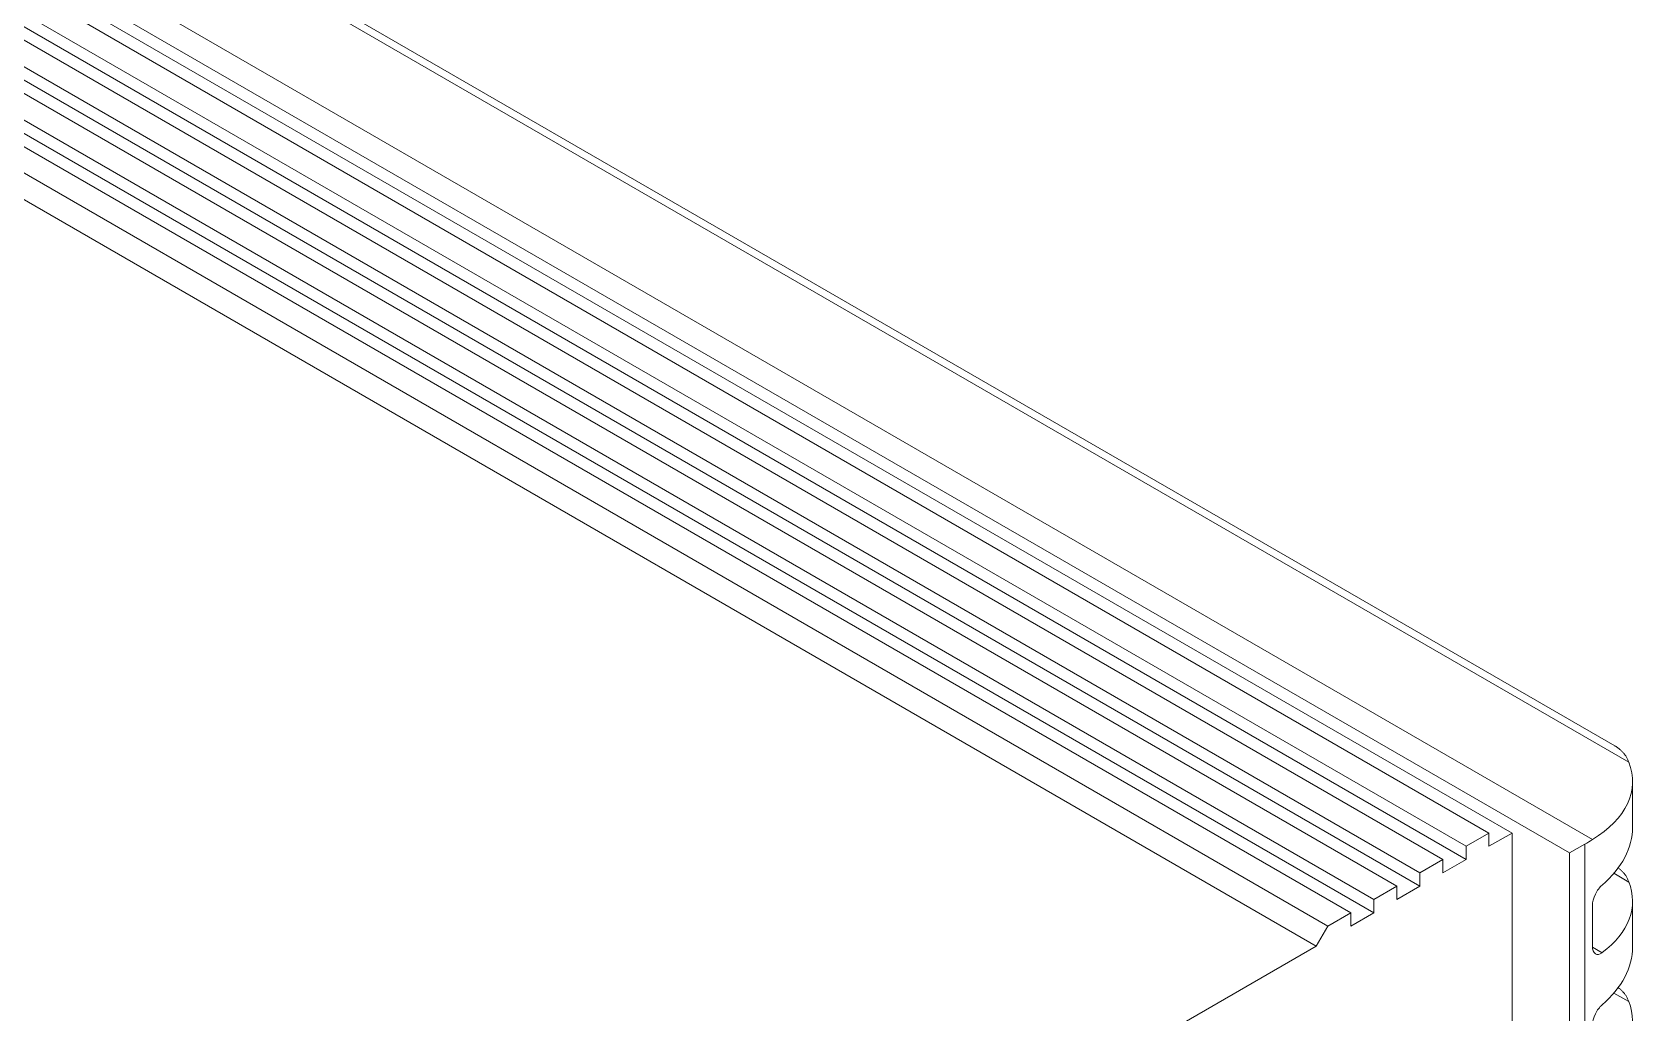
# Model space of a CAD drawing. Header units: millimetres. Extents: x 15 to 405, y 6 to 293.
# Drawn here: x 119.39 to 135.84, y 83.95 to 93.99 of the extents above; entities that cross this region are included whole.
import ezdxf

# ---------------------------------------------------------------- set-up
doc = ezdxf.new("R2010")
doc.units = ezdxf.units.MM

msp = doc.modelspace()

# ---------------------------------------------------------------- linework, layer by layer
at = {"color": 7, "linetype": 'Continuous', "lineweight": 18}
for p, q in [((135.729, 86.518), (92.498, 111.475)), ((135.355, 85.727), (91.049, 111.305)), ((135.585, 86.686), (92.903, 111.325)), ((135.122, 85.59), (90.81, 111.17)), ((134.297, 85.794), (91.164, 110.694)), ((134.533, 85.794), (91.4, 110.694)), ((133.826, 85.522), (90.692, 110.422)), ((134.062, 85.658), (90.928, 110.558)), ((134.062, 85.522), (90.928, 110.422)), ((133.59, 85.386), (90.457, 110.286)), ((133.355, 85.25), (90.221, 110.15)), ((133.59, 85.249), (90.457, 110.15)), ((133.119, 85.113), (89.985, 110.014)), ((132.647, 84.841), (89.514, 109.742)), ((132.883, 84.977), (89.75, 109.878)), ((133.119, 84.977), (89.985, 109.878)), ((132.53, 84.637), (89.396, 109.538)), ((135.767, 85.854), (135.767, 86.322)), ((134.297, 85.794), (134.062, 85.658)), ((134.297, 85.794), (134.297, 85.658)), ((134.297, 85.658), (134.533, 85.794)), ((134.533, 73.814), (134.533, 85.794)), ((134.062, 85.522), (134.062, 85.658)), ((135.279, 85.68), (135.122, 85.59)), ((135.122, 85.59), (135.122, 73.474)), ((135.279, 73.383), (135.279, 85.68)), ((133.826, 85.522), (133.59, 85.386)), ((133.826, 85.522), (133.826, 85.386)), ((133.826, 85.386), (134.062, 85.522)), ((133.355, 85.25), (133.119, 85.113)), ((133.355, 85.25), (133.355, 85.113)), ((133.355, 85.113), (133.59, 85.249)), ((133.59, 85.249), (133.59, 85.386)), ((135.729, 85.293), (135.576, 85.382)), ((133.119, 84.977), (133.119, 85.113)), ((135.767, 84.629), (135.767, 85.098)), ((132.883, 84.977), (132.647, 84.841)), ((132.883, 84.977), (132.883, 84.841)), ((132.883, 84.841), (133.119, 84.977)), ((135.355, 85.053), (135.355, 84.633)), ((132.53, 84.637), (132.647, 84.841)), ((104.01, 68.173), (132.53, 84.637)), ((135.356, 84.627), (135.455, 84.569)), ((135.729, 84.069), (135.576, 84.157))]:
    msp.add_line(p, q, dxfattribs=at)
msp.add_arc((134.533, 86.973), 1.493, 299.9678, 303.423, dxfattribs=at)
for centre, major_axis, ratio, start_param, end_param in [((134.1, 86.364), (1.666, -0.06), 0.551575, 5.585067, 6.516678), ((134.1, 85.812), (1.666, 0.066), 0.601897, 5.637591, 6.259383), ((134.1, 85.14), (1.666, -0.06), 0.551575, 5.681383, 6.516678), ((134.1, 84.587), (1.666, 0.066), 0.601897, 5.637591, 6.259383), ((134.1, 83.915), (1.666, -0.06), 0.551575, 5.681383, 6.516678)]:
    msp.add_ellipse(centre, major_axis=major_axis, ratio=ratio, start_param=start_param, end_param=end_param, dxfattribs=at)
for points, knots in [([(135.585, 86.686), (135.586, 86.685), (135.599, 86.678), (135.618, 86.664), (135.642, 86.645), (135.663, 86.625), (135.683, 86.602), (135.7, 86.577), (135.716, 86.55), (135.725, 86.529), (135.729, 86.518)], [0, 0, 0, 0, 0.029179, 0.18932, 0.324219, 0.459563, 0.595016, 0.730322, 0.865328, 1, 1, 1, 1]), ([(135.619, 85.438), (135.627, 85.432), (135.642, 85.42), (135.663, 85.4), (135.683, 85.378), (135.7, 85.352), (135.716, 85.325), (135.725, 85.304), (135.729, 85.293)], [0, 0, 0, 0, 0.165594, 0.332708, 0.499955, 0.667022, 0.833717, 1, 1, 1, 1]), ([(135.355, 85.053), (135.355, 85.088), (135.367, 85.129), (135.404, 85.206), (135.43, 85.24), (135.455, 85.261)], [0, 0, 0, 0, 0.5, 0.5, 1, 1, 1, 1]), ([(135.455, 84.569), (135.43, 84.551), (135.404, 84.547), (135.367, 84.571), (135.355, 84.598), (135.355, 84.633)], [0, 0, 0, 0, 0.5, 0.5, 1, 1, 1, 1]), ([(135.619, 84.213), (135.627, 84.207), (135.642, 84.196), (135.663, 84.175), (135.683, 84.153), (135.7, 84.128), (135.716, 84.1), (135.725, 84.079), (135.729, 84.069)], [0, 0, 0, 0, 0.165594, 0.332708, 0.499955, 0.667022, 0.833717, 1, 1, 1, 1]), ([(135.355, 83.828), (135.355, 83.863), (135.367, 83.905), (135.404, 83.981), (135.43, 84.015), (135.455, 84.036)], [0, 0, 0, 0, 0.5, 0.5, 1, 1, 1, 1])]:
    msp.add_open_spline(points, degree=3, knots=knots, dxfattribs=at)

doc.saveas('drawing.dxf')
